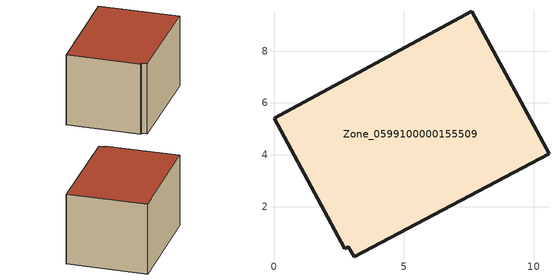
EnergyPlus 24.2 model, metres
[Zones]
Zone_0599100000155509
 floor ground (C_G): 2.86,0.46 2.72,0.39 0,5.41 7.63,9.53 10.59,4.04 3.08,0.08 z0
 wall outside (C_F): 10.59,4.04 7.63,9.53 0,5.41 2.72,0.39 2.86,0.46 3.08,0.08 10.59,4.04 z0:5.72
 roof outside (C_R): 3.08,0.08 10.59,4.04 7.63,9.53 0,5.41 2.72,0.39 2.86,0.46 z5.72
[BUILDING]
Pand.0599100000155509: North Axis=0; Terrain=City; Loads Convergence Tolerance Value=0.04; Temperature Convergence Tolerance Value=0.4; Solar Distribution=FullExterior; Maximum Number of Warmup Days=25; Minimum Number of Warmup Days=1
[Site:Location]
Rotterdam.The.Hague.AP_ZH_NLD Design_Conditions: Latitude=51.96; Longitude=4.45; Time Zone=1; Elevation=-4.5
[SITE:GROUNDTEMPERATURE:BUILDINGSURFACE]
18, 18, 18, 18, 18, 18, 18, 18, 18, 18, 18, 18
[MATERIAL] Thermal Absorptance=0.9; Solar Absorptance=0.7; Visible Absorptance=0.7
Name | Roughness | Thickness | Conductivity | Density | Specific Heat
G.TI.1946-1964 | MediumSmooth | 0.15 | 1 | 540 | 1210
F.TI.1946-1964 | Rough | 0.3 | 0.857143 | 1920 | 840
R.TI.1946-1964 | MediumRough | 0.2 | 0.277778 | 1500 | 1000
[CONSTRUCTION]
C_G: G.TI.1946-1964
C_F: F.TI.1946-1964
C_R: R.TI.1946-1964
[ZONE]
Zone_0599100000155509: Type=1; Multiplier=1; Ceiling Height=Autocalculate; Volume=Autocalculate; Floor Area=autocalculate; Part of Total Floor Area=Yes
[ZONEINFILTRATION:DESIGNFLOWRATE]
Infil_Zone_0599100000155509: Zone or ZoneList or Space or SpaceList=Zone_0599100000155509; Schedule=AlwaysOn; Design Flow Rate Calculation Method=Flow/Area; Flow Rate per Floor Area=0.003; Constant Term Coefficient=1; Temperature Term Coefficient=0; Velocity Term Coefficient=0; Velocity Squared Term Coefficient=0
[HVACTEMPLATE:ZONE:IDEALLOADSAIRSYSTEM]
Zone_0599100000155509: Maximum Heating Supply Air Temperature=50; Minimum Cooling Supply Air Temperature=13; Maximum Heating Supply Air Humidity Ratio=0.0156; Minimum Cooling Supply Air Humidity Ratio=0.0077; Heating Limit=NoLimit; Cooling Limit=NoLimit; Dehumidification Control Type=ConstantSensibleHeatRatio; Cooling Sensible Heat Ratio=0.7; Dehumidification Setpoint=60; Humidification Control Type=None; Humidification Setpoint=30; Outdoor Air Method=None; Outdoor Air Flow Rate per Person=0.00944; Outdoor Air Flow Rate per Zone Floor Area=0; Outdoor Air Flow Rate per Zone=0; Demand Controlled Ventilation Type=None; Outdoor Air Economizer Type=NoEconomizer; Heat Recovery Type=None; Sensible Heat Recovery Effectiveness=0.7; Latent Heat Recovery Effectiveness=0.65
[ZONECONTROL:THERMOSTAT]
ThermostatControl_Zone_0599100000155509: Zone or ZoneList=Zone_0599100000155509; Control Type Schedule=DualSetpointControlType; Control 1=Thermostat_Zone_0599100000155509; Temperature Difference Between Cutout And Setpoint=0
[THERMOSTATSETPOINT:DUALSETPOINT]
Thermostat_Zone_0599100000155509: Heating Setpoint Temperature Schedule=HeatingSetpoint_Zone_0599100000155509; Cooling Setpoint Temperature Schedule=CoolingSetpoint_Zone_0599100000155509
[SCHEDULE:COMPACT]
HeatingSetpoint_Zone_0599100000155509: Through: 12/31, For: AllDays, Until: 24:00, 21
CoolingSetpoint_Zone_0599100000155509: Through: 12/31, For: AllDays, Until: 24:00, 24
DualSetpointControlType: Through: 12/31, For: AllDays, Until: 24:00, 4
AlwaysOn: Through: 12/31, For: AllDays, Until: 24:00, 1
